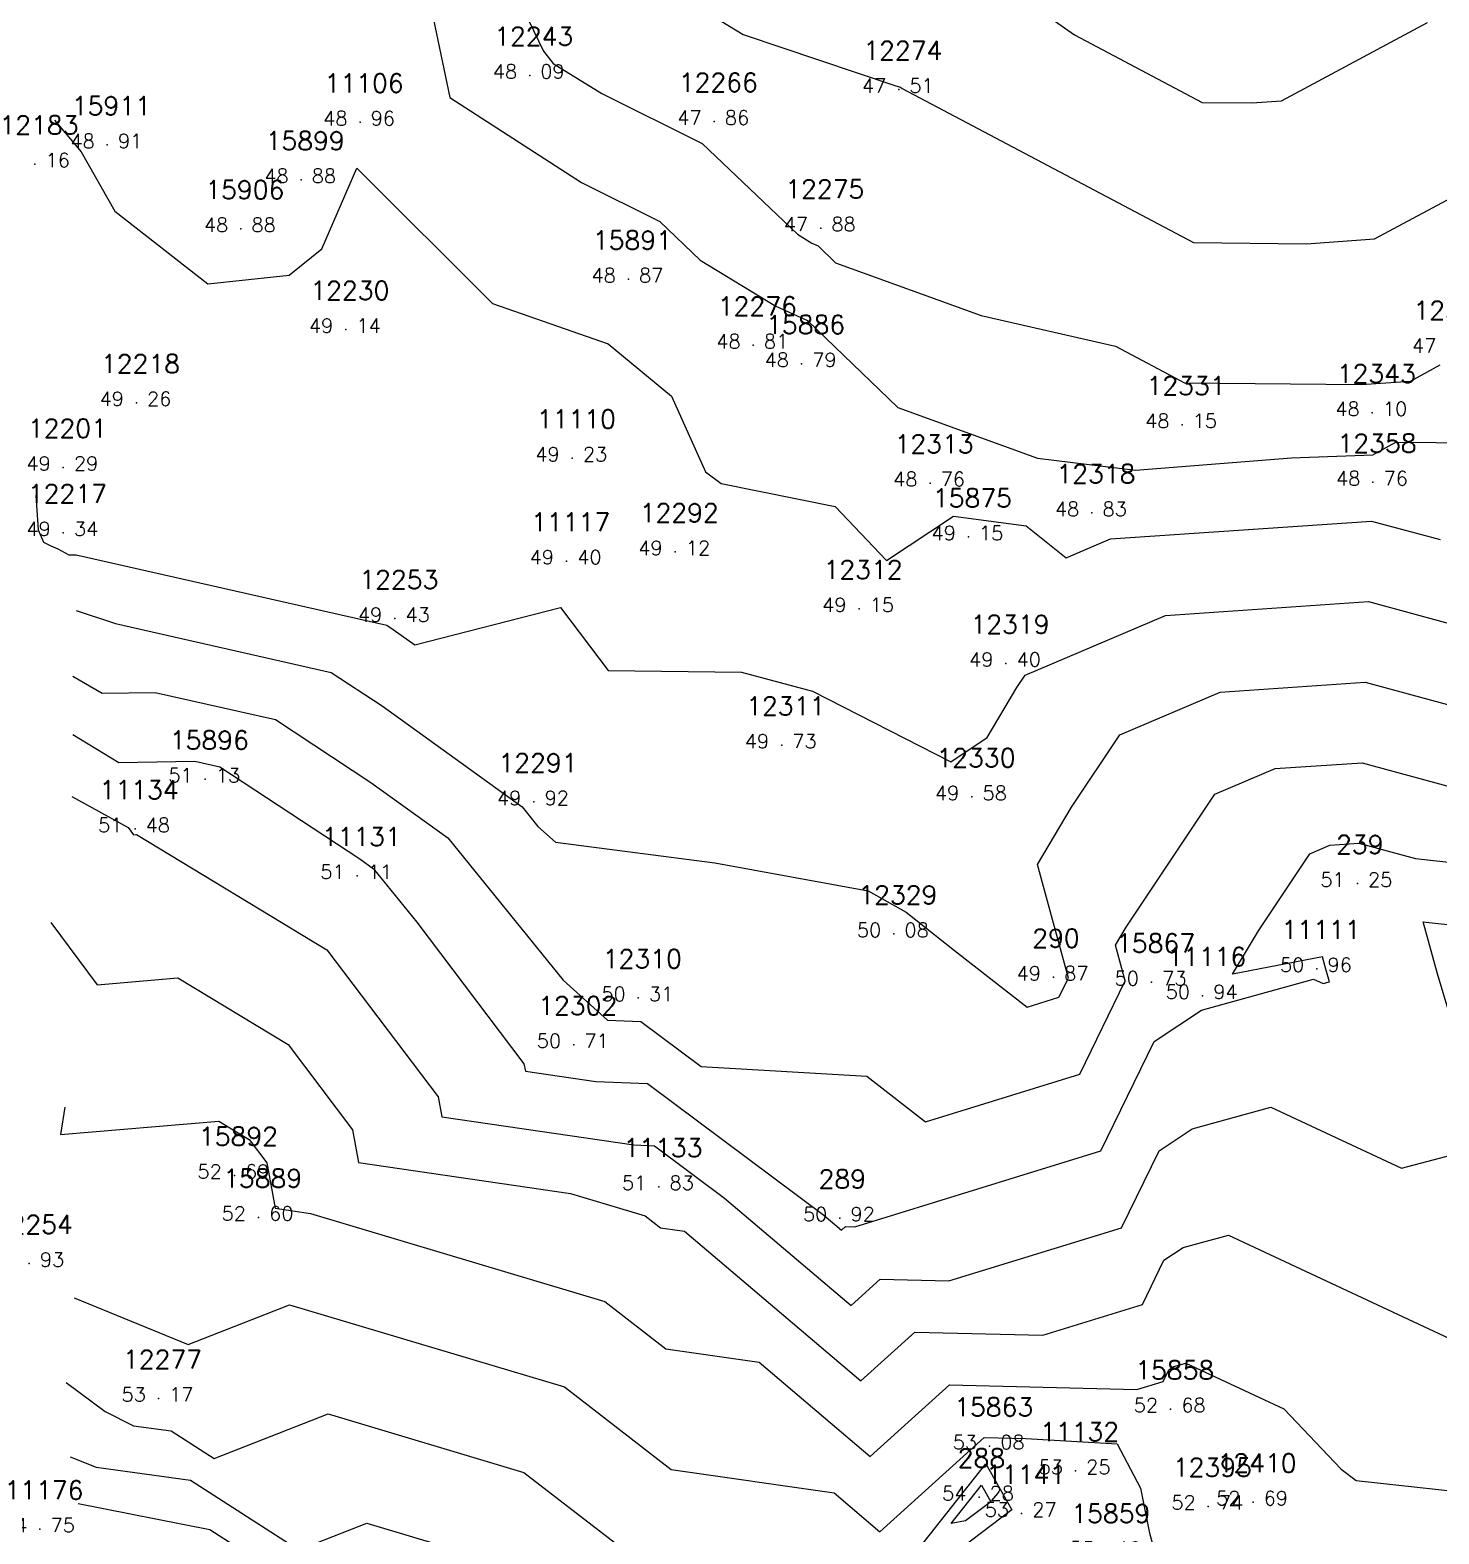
# Model space of a CAD drawing. Header units: millimetres. Extents: x 1412565 to 1412813, y 4931476 to 4931699.
# Drawn here: x 1412668.33 to 1412688.18, y 4931593.12 to 4931614.3 of the extents above; entities that cross this region are included whole.
import ezdxf
from ezdxf.enums import TextEntityAlignment as Align

# ---------------------------------------------------------------- set-up
doc = ezdxf.new("R2010")
doc.units = ezdxf.units.MM
for name, color, linetype in [('CIVIL', 50, 'Continuous'), ('CIVIL-DRAW', 80, 'Continuous'), ('CIVIL-NONAME', 130, 'Continuous'), ('CIVIL-TEXT', 240, 'Continuous'), ('CIVIL-Z', 50, 'Continuous'), ('Tcontours0', 7, 'Continuous'), ('Tcontours1', 7, 'Continuous'), ('Tcontours2', 7, 'Continuous')]:
    doc.layers.add(name, color=color, linetype=linetype)
doc.styles.add('CIVILCADMAIN', font='TXT.SHX')
doc.styles.get("Standard").update_dxf_attribs({"font": 'arial.ttf'})

# ---------------------------------------------------------------- blocks, each defined once
blk = doc.blocks.new('CIVIL-ZZ')
at = {"layer": 'CIVIL-DRAW'}
blk.add_point((0, 0), dxfattribs=at)
at = {"layer": 'CIVIL-NONAME'}
blk.add_attdef('NAME', text='', height=1.8, dxfattribs=at).set_placement((0, 2.1), align=Align.CENTER)
at = {"layer": 'CIVIL-TEXT', "flags": 8}
blk.add_attdef('TEXT', text='', height=2, dxfattribs=at).set_placement((0.2, -3.3), align=Align.CENTER)
at = {"layer": 'CIVIL-Z'}
blk.add_attdef('Z1', text='', height=1.6, dxfattribs=at).set_placement((-0.75, -0.225), align=Align.RIGHT)
blk.add_attdef('Z2', (0.75, -0.225), '', height=1.6, dxfattribs=at)

msp = doc.modelspace()

# ---------------------------------------------------------------- linework, layer by layer
at = {"layer": 'Tcontours0', "elevation": 50}
msp.add_lwpolyline([(1412668.98, 4931606.126), (1412669.537, 4931605.941), (1412672.575, 4931605.252), (1412673.29, 4931604.782), (1412675.263, 4931603.36), (1412675.487, 4931603.084), (1412675.732, 4931602.864), (1412677.98, 4931602.573), (1412680.139, 4931602.178), (1412680.676, 4931601.879), (1412681.357, 4931601.338), (1412682.377, 4931600.54), (1412682.826, 4931600.679), (1412682.959, 4931600.949), (1412682.524, 4931602.547), (1412683.005, 4931603.354), (1412683.685, 4931604.375), (1412685.098, 4931604.976), (1412687.14, 4931605.116), (1412691.122, 4931604.034)], dxfattribs=at)
at = {"layer": 'Tcontours1'}
for points, elevation in [([(1412674.367, 4931616.479), (1412675.564, 4931614.002), (1412675.701, 4931613.826), (1412676.387, 4931613.406), (1412677.802, 4931612.702), (1412679.142, 4931611.423), (1412679.347, 4931611.297), (1412679.434, 4931611.258), (1412679.68, 4931611.02), (1412681.732, 4931610.279), (1412683.625, 4931609.846), (1412684.597, 4931609.332), (1412687.086, 4931609.307), (1412687.78, 4931609.355), (1412688.196, 4931609.583)], 48), ([(1412681.852, 4931615.071), (1412683.046, 4931614.231), (1412684.844, 4931613.28), (1412685.542, 4931613.273), (1412685.962, 4931613.302), (1412688.016, 4931614.403)], 47), ([(1412668.678, 4931613.027), (1412669.053, 4931612.583), (1412669.525, 4931611.747), (1412670.836, 4931610.726), (1412671.983, 4931610.845), (1412672.441, 4931611.216), (1412672.936, 4931612.351), (1412674.844, 4931610.448), (1412676.475, 4931609.88), (1412677.366, 4931609.141), (1412677.846, 4931608.076), (1412678.067, 4931607.914), (1412679.672, 4931607.588), (1412680.395, 4931606.831), (1412681.342, 4931607.452), (1412682.366, 4931607.319), (1412682.929, 4931606.868), (1412683.553, 4931607.133), (1412687.229, 4931607.385), (1412688.195, 4931607.123)], 49), ([(1412668.933, 4931604.377), (1412669.583, 4931603.985), (1412670.655, 4931604.002), (1412671.004, 4931603.923), (1412672.975, 4931602.627), (1412673.17, 4931602.486), (1412673.779, 4931601.735), (1412675.29, 4931599.741), (1412675.309, 4931599.637), (1412676.301, 4931599.492), (1412677.032, 4931599.463), (1412679.516, 4931597.609), (1412679.762, 4931597.4), (1412679.818, 4931597.451), (1412679.952, 4931597.448), (1412683.414, 4931598.515), (1412684.167, 4931600.058), (1412684.834, 4931600.499), (1412686.412, 4931600.936), (1412686.548, 4931600.872), (1412686.639, 4931600.896), (1412686.586, 4931601.075), (1412686.539, 4931601.246), (1412685.272, 4931601.006), (1412685.636, 4931601.612), (1412686.361, 4931602.699), (1412686.644, 4931602.819), (1412687.052, 4931602.847), (1412687.848, 4931602.631), (1412690.275, 4931602.366)], 51), ([(1412668.625, 4931601.733), (1412669.276, 4931600.855), (1412670.412, 4931600.953), (1412671.966, 4931600.013), (1412672.876, 4931598.811), (1412672.96, 4931598.351), (1412675.945, 4931597.915), (1412676.997, 4931597.6), (1412677.215, 4931597.432), (1412677.549, 4931597.384), (1412680.033, 4931595.277), (1412680.795, 4931595.965), (1412682.6, 4931595.919), (1412684.001, 4931596.351), (1412684.306, 4931596.976), (1412684.576, 4931597.154), (1412685.214, 4931597.331), (1412688.758, 4931595.67)], 52), ([(1412668.955, 4931596.445), (1412670.561, 4931595.791), (1412671.986, 4931596.35), (1412675.859, 4931595.192), (1412677.364, 4931594.031), (1412679.661, 4931593.699), (1412680.305, 4931593.153), (1412681.772, 4931594.479), (1412682.36, 4931594.464), (1412683.648, 4931594.392), (1412683.977, 4931593.765), (1412684.104, 4931593.134), (1412684.45, 4931591.892)], 53), ([(1412668.896, 4931594.21), (1412669.263, 4931594.063), (1412670.592, 4931593.878), (1412672.117, 4931592.899), (1412673.074, 4931593.275), (1412674.722, 4931592.783)], 54), ([(1412681.309, 4931593.27), (1412681.735, 4931593.808), (1412681.866, 4931593.576), (1412681.511, 4931593.307), (1412681.309, 4931593.27)], 54)]:
    msp.add_lwpolyline(points, dxfattribs=dict(at, elevation=elevation))
at = {"layer": 'Tcontours2'}
for points, elevation in [([(1412673.912, 4931614.942), (1412674.244, 4931613.349), (1412676.101, 4931612.151), (1412677.203, 4931611.603), (1412677.773, 4931611.059), (1412678.837, 4931610.41), (1412679.286, 4931610.209), (1412680.555, 4931608.981), (1412682.523, 4931608.27), (1412683.906, 4931608.102), (1412686.103, 4931608.275), (1412687.246, 4931608.316), (1412687.573, 4931608.495), (1412689.842, 4931608.476)], 48.5), ([(1412677.538, 4931614.75), (1412678.377, 4931614.236), (1412680.516, 4931613.516), (1412680.595, 4931613.492), (1412680.619, 4931613.475), (1412684.72, 4931611.306), (1412686.314, 4931611.29), (1412687.272, 4931611.357), (1412688.362, 4931611.941), (1412689.455, 4931612.735), (1412689.806, 4931612.646), (1412692.164, 4931613.317), (1412693.046, 4931613.49), (1412694.395, 4931613.057), (1412696.667, 4931612.295), (1412701.204, 4931611.366), (1412701.489, 4931611.324), (1412703.438, 4931612.33), (1412703.593, 4931612.508), (1412703.911, 4931612.178), (1412704.094, 4931612.073), (1412705.305, 4931610.928), (1412707.196, 4931611.938), (1412706.959, 4931612.841)], 47.5), ([(1412668.414, 4931607.746), (1412668.445, 4931607.26), (1412668.52, 4931607.087), (1412668.626, 4931607.037), (1412668.723, 4931606.992), (1412668.876, 4931606.908), (1412668.979, 4931606.91), (1412673.36, 4931605.917), (1412673.448, 4931605.859), (1412673.75, 4931605.641), (1412675.802, 4931606.168), (1412676.475, 4931605.278), (1412678.354, 4931605.256), (1412679.352, 4931604.991), (1412681.304, 4931603.993), (1412681.813, 4931604.336), (1412682.234, 4931605.042), (1412682.348, 4931605.212), (1412684.325, 4931606.055), (1412687.185, 4931606.251), (1412690.163, 4931605.441)], 49.5), ([(1412668.933, 4931605.199), (1412669.347, 4931604.96), (1412670.096, 4931604.971), (1412671.789, 4931604.588), (1412673.132, 4931603.704), (1412674.216, 4931602.923), (1412675.841, 4931600.919), (1412676.468, 4931600.357), (1412676.936, 4931600.338), (1412677.785, 4931599.704), (1412680.12, 4931599.57), (1412680.944, 4931598.926), (1412683.12, 4931599.597), (1412683.761, 4931600.909), (1412683.624, 4931601.412), (1412683.775, 4931601.666), (1412685.023, 4931603.537), (1412685.871, 4931603.898), (1412687.096, 4931603.982), (1412689.485, 4931603.332)], 50.5), ([(1412668.919, 4931603.507), (1412669.712, 4931603.07), (1412669.789, 4931602.966), (1412669.833, 4931602.969), (1412672.513, 4931601.348), (1412674.083, 4931599.276), (1412674.134, 4931598.994), (1412676.836, 4931598.599), (1412677.127, 4931598.588), (1412678.115, 4931597.85), (1412679.898, 4931596.338), (1412680.307, 4931596.708), (1412681.276, 4931596.684), (1412683.707, 4931597.433), (1412684.237, 4931598.517), (1412684.705, 4931598.827), (1412685.813, 4931599.133), (1412687.653, 4931598.271), (1412688.881, 4931598.596), (1412688.158, 4931601.008), (1412687.956, 4931601.739), (1412689.702, 4931601.549)], 51.5), ([(1412668.822, 4931599.13), (1412668.762, 4931598.745), (1412670.99, 4931598.936), (1412671.418, 4931598.677), (1412671.669, 4931598.347), (1412671.785, 4931597.709), (1412672.282, 4931597.636), (1412676.428, 4931596.396), (1412677.29, 4931595.731), (1412678.605, 4931595.542), (1412680.169, 4931594.215), (1412681.283, 4931595.222), (1412683.923, 4931595.155), (1412684.294, 4931595.269), (1412684.375, 4931595.435), (1412684.447, 4931595.482), (1412684.616, 4931595.529), (1412685.993, 4931594.883), (1412686.802, 4931594.034), (1412687.015, 4931593.874), (1412688.989, 4931593.659)], 52.5), ([(1412668.841, 4931595.256), (1412669.389, 4931594.847), (1412669.791, 4931594.646), (1412670.32, 4931594.572), (1412670.926, 4931594.183), (1412672.53, 4931594.813), (1412675.29, 4931593.987), (1412677.438, 4931592.33)], 53.5), ([(1412680.61, 4931592.608), (1412681.798, 4931594.108), (1412682.163, 4931593.462), (1412681.173, 4931592.711), (1412680.61, 4931592.608)], 53.5), ([(1412669.007, 4931593.551), (1412670.864, 4931593.184), (1412673.308, 4931591.616)], 54.5)]:
    msp.add_lwpolyline(points, dxfattribs=dict(at, elevation=elevation))

# ---------------------------------------------------------------- block references
at = {"layer": 'CIVIL'}
ref = msp.add_blockref('CIVIL-ZZ', (1412675.37, 4931613.66, 48.09), dxfattribs=dict(at, xscale=0.2, yscale=0.2))
ref.add_attrib('Z2', '09', (1412675.52, 4931613.615), dxfattribs={"layer": 'CIVIL-Z', "height": 0.2, "style": 'CIVILCADMAIN'})
ref.add_attrib('Z1', '48', (1412674.85, 4931613.615), dxfattribs={"layer": 'CIVIL-Z', "height": 0.2, "style": 'CIVILCADMAIN'})
ref.add_attrib('NAME', '12243', (1412674.87, 4931614.08), dxfattribs={"layer": 'CIVIL-NONAME', "height": 0.26, "style": 'CIVILCADMAIN'})
ref = msp.add_blockref('CIVIL-ZZ', (1412680.57, 4931613.46, 47.51), dxfattribs=dict(at, xscale=0.2, yscale=0.2))
ref.add_attrib('Z2', '51', (1412680.72, 4931613.415), dxfattribs={"layer": 'CIVIL-Z', "height": 0.2, "style": 'CIVILCADMAIN'})
ref.add_attrib('Z1', '47', (1412680.05, 4931613.415), dxfattribs={"layer": 'CIVIL-Z', "height": 0.2, "style": 'CIVILCADMAIN'})
ref.add_attrib('NAME', '12274', (1412680.07, 4931613.88), dxfattribs={"layer": 'CIVIL-NONAME', "height": 0.26, "style": 'CIVILCADMAIN'})
ref = msp.add_blockref('CIVIL-ZZ', (1412672.98, 4931613, 48.96), dxfattribs=dict(at, xscale=0.2, yscale=0.2))
ref.add_attrib('Z2', '96', (1412673.13, 4931612.955), dxfattribs={"layer": 'CIVIL-Z', "height": 0.2, "style": 'CIVILCADMAIN'})
ref.add_attrib('Z1', '48', (1412672.46, 4931612.955), dxfattribs={"layer": 'CIVIL-Z', "height": 0.2, "style": 'CIVILCADMAIN'})
ref.add_attrib('NAME', '11106', (1412672.48, 4931613.42), dxfattribs={"layer": 'CIVIL-NONAME', "height": 0.26, "style": 'CIVILCADMAIN'})
ref = msp.add_blockref('CIVIL-ZZ', (1412677.97, 4931613.01, 47.86), dxfattribs=dict(at, xscale=0.2, yscale=0.2))
ref.add_attrib('Z2', '86', (1412678.12, 4931612.965), dxfattribs={"layer": 'CIVIL-Z', "height": 0.2, "style": 'CIVILCADMAIN'})
ref.add_attrib('Z1', '47', (1412677.45, 4931612.965), dxfattribs={"layer": 'CIVIL-Z', "height": 0.2, "style": 'CIVILCADMAIN'})
ref.add_attrib('NAME', '12266', (1412677.47, 4931613.43), dxfattribs={"layer": 'CIVIL-NONAME', "height": 0.26, "style": 'CIVILCADMAIN'})
ref = msp.add_blockref('CIVIL-ZZ', (1412669.42, 4931612.68, 48.91), dxfattribs=dict(at, xscale=0.2, yscale=0.2))
ref.add_attrib('Z2', '91', (1412669.57, 4931612.635), dxfattribs={"layer": 'CIVIL-Z', "height": 0.2, "style": 'CIVILCADMAIN'})
ref.add_attrib('Z1', '48', (1412668.9, 4931612.635), dxfattribs={"layer": 'CIVIL-Z', "height": 0.2, "style": 'CIVILCADMAIN'})
ref.add_attrib('NAME', '15911', (1412668.92, 4931613.1), dxfattribs={"layer": 'CIVIL-NONAME', "height": 0.26, "style": 'CIVILCADMAIN'})
ref = msp.add_blockref('CIVIL-ZZ', (1412668.4, 4931612.41, 49.16), dxfattribs=dict(at, xscale=0.2, yscale=0.2))
ref.add_attrib('Z2', '16', (1412668.55, 4931612.365), dxfattribs={"layer": 'CIVIL-Z', "height": 0.2, "style": 'CIVILCADMAIN'})
ref.add_attrib('Z1', '49', (1412667.88, 4931612.365), dxfattribs={"layer": 'CIVIL-Z', "height": 0.2, "style": 'CIVILCADMAIN'})
ref.add_attrib('NAME', '12183', (1412667.9, 4931612.83), dxfattribs={"layer": 'CIVIL-NONAME', "height": 0.26, "style": 'CIVILCADMAIN'})
ref = msp.add_blockref('CIVIL-ZZ', (1412672.15, 4931612.19, 48.88), dxfattribs=dict(at, xscale=0.2, yscale=0.2))
ref.add_attrib('Z2', '88', (1412672.3, 4931612.145), dxfattribs={"layer": 'CIVIL-Z', "height": 0.2, "style": 'CIVILCADMAIN'})
ref.add_attrib('Z1', '48', (1412671.63, 4931612.145), dxfattribs={"layer": 'CIVIL-Z', "height": 0.2, "style": 'CIVILCADMAIN'})
ref.add_attrib('NAME', '15899', (1412671.65, 4931612.61), dxfattribs={"layer": 'CIVIL-NONAME', "height": 0.26, "style": 'CIVILCADMAIN'})
ref = msp.add_blockref('CIVIL-ZZ', (1412679.47, 4931611.51, 47.88), dxfattribs=dict(at, xscale=0.2, yscale=0.2))
ref.add_attrib('Z2', '88', (1412679.62, 4931611.465), dxfattribs={"layer": 'CIVIL-Z', "height": 0.2, "style": 'CIVILCADMAIN'})
ref.add_attrib('Z1', '47', (1412678.95, 4931611.465), dxfattribs={"layer": 'CIVIL-Z', "height": 0.2, "style": 'CIVILCADMAIN'})
ref.add_attrib('NAME', '12275', (1412678.97, 4931611.93), dxfattribs={"layer": 'CIVIL-NONAME', "height": 0.26, "style": 'CIVILCADMAIN'})
ref = msp.add_blockref('CIVIL-ZZ', (1412671.3, 4931611.5, 48.88), dxfattribs=dict(at, xscale=0.2, yscale=0.2))
ref.add_attrib('Z2', '88', (1412671.45, 4931611.455), dxfattribs={"layer": 'CIVIL-Z', "height": 0.2, "style": 'CIVILCADMAIN'})
ref.add_attrib('Z1', '48', (1412670.78, 4931611.455), dxfattribs={"layer": 'CIVIL-Z', "height": 0.2, "style": 'CIVILCADMAIN'})
ref.add_attrib('NAME', '15906', (1412670.8, 4931611.92), dxfattribs={"layer": 'CIVIL-NONAME', "height": 0.26, "style": 'CIVILCADMAIN'})
ref = msp.add_blockref('CIVIL-ZZ', (1412676.76, 4931610.79, 48.87), dxfattribs=dict(at, xscale=0.2, yscale=0.2))
ref.add_attrib('Z2', '87', (1412676.91, 4931610.745), dxfattribs={"layer": 'CIVIL-Z', "height": 0.2, "style": 'CIVILCADMAIN'})
ref.add_attrib('Z1', '48', (1412676.24, 4931610.745), dxfattribs={"layer": 'CIVIL-Z', "height": 0.2, "style": 'CIVILCADMAIN'})
ref.add_attrib('NAME', '15891', (1412676.26, 4931611.21), dxfattribs={"layer": 'CIVIL-NONAME', "height": 0.26, "style": 'CIVILCADMAIN'})
ref = msp.add_blockref('CIVIL-ZZ', (1412672.78, 4931610.08, 49.14), dxfattribs=dict(at, xscale=0.2, yscale=0.2))
ref.add_attrib('Z2', '14', (1412672.93, 4931610.035), dxfattribs={"layer": 'CIVIL-Z', "height": 0.2, "style": 'CIVILCADMAIN'})
ref.add_attrib('Z1', '49', (1412672.26, 4931610.035), dxfattribs={"layer": 'CIVIL-Z', "height": 0.2, "style": 'CIVILCADMAIN'})
ref.add_attrib('NAME', '12230', (1412672.28, 4931610.5), dxfattribs={"layer": 'CIVIL-NONAME', "height": 0.26, "style": 'CIVILCADMAIN'})
ref = msp.add_blockref('CIVIL-ZZ', (1412678.52, 4931609.86, 48.81), dxfattribs=dict(at, xscale=0.2, yscale=0.2))
ref.add_attrib('Z2', '81', (1412678.67, 4931609.815), dxfattribs={"layer": 'CIVIL-Z', "height": 0.2, "style": 'CIVILCADMAIN'})
ref.add_attrib('Z1', '48', (1412678, 4931609.815), dxfattribs={"layer": 'CIVIL-Z', "height": 0.2, "style": 'CIVILCADMAIN'})
ref.add_attrib('NAME', '12276', (1412678.02, 4931610.28), dxfattribs={"layer": 'CIVIL-NONAME', "height": 0.26, "style": 'CIVILCADMAIN'})
ref = msp.add_blockref('CIVIL-ZZ', (1412679.2, 4931609.6, 48.79), dxfattribs=dict(at, xscale=0.2, yscale=0.2))
ref.add_attrib('Z2', '79', (1412679.35, 4931609.555), dxfattribs={"layer": 'CIVIL-Z', "height": 0.2, "style": 'CIVILCADMAIN'})
ref.add_attrib('Z1', '48', (1412678.68, 4931609.555), dxfattribs={"layer": 'CIVIL-Z', "height": 0.2, "style": 'CIVILCADMAIN'})
ref.add_attrib('NAME', '15886', (1412678.7, 4931610.02), dxfattribs={"layer": 'CIVIL-NONAME', "height": 0.26, "style": 'CIVILCADMAIN'})
ref = msp.add_blockref('CIVIL-ZZ', (1412688.32, 4931609.8, 47.9), dxfattribs=dict(at, xscale=0.2, yscale=0.2))
ref.add_attrib('Z2', '90', (1412688.47, 4931609.755), dxfattribs={"layer": 'CIVIL-Z', "height": 0.2, "style": 'CIVILCADMAIN'})
ref.add_attrib('Z1', '47', (1412687.8, 4931609.755), dxfattribs={"layer": 'CIVIL-Z', "height": 0.2, "style": 'CIVILCADMAIN'})
ref.add_attrib('NAME', '12359', (1412687.82, 4931610.22), dxfattribs={"layer": 'CIVIL-NONAME', "height": 0.26, "style": 'CIVILCADMAIN'})
ref = msp.add_blockref('CIVIL-ZZ', (1412669.83, 4931609.05, 49.26), dxfattribs=dict(at, xscale=0.2, yscale=0.2))
ref.add_attrib('Z2', '26', (1412669.98, 4931609.005), dxfattribs={"layer": 'CIVIL-Z', "height": 0.2, "style": 'CIVILCADMAIN'})
ref.add_attrib('Z1', '49', (1412669.31, 4931609.005), dxfattribs={"layer": 'CIVIL-Z', "height": 0.2, "style": 'CIVILCADMAIN'})
ref.add_attrib('NAME', '12218', (1412669.33, 4931609.47), dxfattribs={"layer": 'CIVIL-NONAME', "height": 0.26, "style": 'CIVILCADMAIN'})
ref = msp.add_blockref('CIVIL-ZZ', (1412687.24, 4931608.91, 48.1), dxfattribs=dict(at, xscale=0.2, yscale=0.2))
ref.add_attrib('Z2', '10', (1412687.39, 4931608.865), dxfattribs={"layer": 'CIVIL-Z', "height": 0.2, "style": 'CIVILCADMAIN'})
ref.add_attrib('Z1', '48', (1412686.72, 4931608.865), dxfattribs={"layer": 'CIVIL-Z', "height": 0.2, "style": 'CIVILCADMAIN'})
ref.add_attrib('NAME', '12343', (1412686.74, 4931609.33), dxfattribs={"layer": 'CIVIL-NONAME', "height": 0.26, "style": 'CIVILCADMAIN'})
ref = msp.add_blockref('CIVIL-ZZ', (1412684.56, 4931608.74, 48.15), dxfattribs=dict(at, xscale=0.2, yscale=0.2))
ref.add_attrib('Z2', '15', (1412684.71, 4931608.695), dxfattribs={"layer": 'CIVIL-Z', "height": 0.2, "style": 'CIVILCADMAIN'})
ref.add_attrib('Z1', '48', (1412684.04, 4931608.695), dxfattribs={"layer": 'CIVIL-Z', "height": 0.2, "style": 'CIVILCADMAIN'})
ref.add_attrib('NAME', '12331', (1412684.06, 4931609.16), dxfattribs={"layer": 'CIVIL-NONAME', "height": 0.26, "style": 'CIVILCADMAIN'})
ref = msp.add_blockref('CIVIL-ZZ', (1412668.8, 4931608.14, 49.29), dxfattribs=dict(at, xscale=0.2, yscale=0.2))
ref.add_attrib('Z2', '29', (1412668.95, 4931608.095), dxfattribs={"layer": 'CIVIL-Z', "height": 0.2, "style": 'CIVILCADMAIN'})
ref.add_attrib('Z1', '49', (1412668.28, 4931608.095), dxfattribs={"layer": 'CIVIL-Z', "height": 0.2, "style": 'CIVILCADMAIN'})
ref.add_attrib('NAME', '12201', (1412668.3, 4931608.56), dxfattribs={"layer": 'CIVIL-NONAME', "height": 0.26, "style": 'CIVILCADMAIN'})
ref = msp.add_blockref('CIVIL-ZZ', (1412675.97, 4931608.27, 49.23), dxfattribs=dict(at, xscale=0.2, yscale=0.2))
ref.add_attrib('Z2', '23', (1412676.12, 4931608.225), dxfattribs={"layer": 'CIVIL-Z', "height": 0.2, "style": 'CIVILCADMAIN'})
ref.add_attrib('Z1', '49', (1412675.45, 4931608.225), dxfattribs={"layer": 'CIVIL-Z', "height": 0.2, "style": 'CIVILCADMAIN'})
ref.add_attrib('NAME', '11110', (1412675.47, 4931608.69), dxfattribs={"layer": 'CIVIL-NONAME', "height": 0.26, "style": 'CIVILCADMAIN'})
ref = msp.add_blockref('CIVIL-ZZ', (1412681.01, 4931607.92, 48.76), dxfattribs=dict(at, xscale=0.2, yscale=0.2))
ref.add_attrib('Z2', '76', (1412681.16, 4931607.875), dxfattribs={"layer": 'CIVIL-Z', "height": 0.2, "style": 'CIVILCADMAIN'})
ref.add_attrib('Z1', '48', (1412680.49, 4931607.875), dxfattribs={"layer": 'CIVIL-Z', "height": 0.2, "style": 'CIVILCADMAIN'})
ref.add_attrib('NAME', '12313', (1412680.51, 4931608.34), dxfattribs={"layer": 'CIVIL-NONAME', "height": 0.26, "style": 'CIVILCADMAIN'})
ref = msp.add_blockref('CIVIL-ZZ', (1412687.25, 4931607.93, 48.76), dxfattribs=dict(at, xscale=0.2, yscale=0.2))
ref.add_attrib('Z2', '76', (1412687.4, 4931607.885), dxfattribs={"layer": 'CIVIL-Z', "height": 0.2, "style": 'CIVILCADMAIN'})
ref.add_attrib('Z1', '48', (1412686.73, 4931607.885), dxfattribs={"layer": 'CIVIL-Z', "height": 0.2, "style": 'CIVILCADMAIN'})
ref.add_attrib('NAME', '12358', (1412686.75, 4931608.35), dxfattribs={"layer": 'CIVIL-NONAME', "height": 0.26, "style": 'CIVILCADMAIN'})
ref = msp.add_blockref('CIVIL-ZZ', (1412683.29, 4931607.5, 48.83), dxfattribs=dict(at, xscale=0.2, yscale=0.2))
ref.add_attrib('Z2', '83', (1412683.44, 4931607.455), dxfattribs={"layer": 'CIVIL-Z', "height": 0.2, "style": 'CIVILCADMAIN'})
ref.add_attrib('Z1', '48', (1412682.77, 4931607.455), dxfattribs={"layer": 'CIVIL-Z', "height": 0.2, "style": 'CIVILCADMAIN'})
ref.add_attrib('NAME', '12318', (1412682.79, 4931607.92), dxfattribs={"layer": 'CIVIL-NONAME', "height": 0.26, "style": 'CIVILCADMAIN'})
ref = msp.add_blockref('CIVIL-ZZ', (1412668.8, 4931607.22, 49.34), dxfattribs=dict(at, xscale=0.2, yscale=0.2))
ref.add_attrib('Z2', '34', (1412668.95, 4931607.175), dxfattribs={"layer": 'CIVIL-Z', "height": 0.2, "style": 'CIVILCADMAIN'})
ref.add_attrib('Z1', '49', (1412668.28, 4931607.175), dxfattribs={"layer": 'CIVIL-Z', "height": 0.2, "style": 'CIVILCADMAIN'})
ref.add_attrib('NAME', '12217', (1412668.3, 4931607.64), dxfattribs={"layer": 'CIVIL-NONAME', "height": 0.26, "style": 'CIVILCADMAIN'})
ref = msp.add_blockref('CIVIL-ZZ', (1412681.55, 4931607.16, 49.15), dxfattribs=dict(at, xscale=0.2, yscale=0.2))
ref.add_attrib('Z2', '15', (1412681.7, 4931607.115), dxfattribs={"layer": 'CIVIL-Z', "height": 0.2, "style": 'CIVILCADMAIN'})
ref.add_attrib('Z1', '49', (1412681.03, 4931607.115), dxfattribs={"layer": 'CIVIL-Z', "height": 0.2, "style": 'CIVILCADMAIN'})
ref.add_attrib('NAME', '15875', (1412681.05, 4931607.58), dxfattribs={"layer": 'CIVIL-NONAME', "height": 0.26, "style": 'CIVILCADMAIN'})
ref = msp.add_blockref('CIVIL-ZZ', (1412677.42, 4931606.95, 49.12), dxfattribs=dict(at, xscale=0.2, yscale=0.2))
ref.add_attrib('Z2', '12', (1412677.57, 4931606.905), dxfattribs={"layer": 'CIVIL-Z', "height": 0.2, "style": 'CIVILCADMAIN'})
ref.add_attrib('Z1', '49', (1412676.9, 4931606.905), dxfattribs={"layer": 'CIVIL-Z', "height": 0.2, "style": 'CIVILCADMAIN'})
ref.add_attrib('NAME', '12292', (1412676.92, 4931607.37), dxfattribs={"layer": 'CIVIL-NONAME', "height": 0.26, "style": 'CIVILCADMAIN'})
ref = msp.add_blockref('CIVIL-ZZ', (1412675.89, 4931606.82, 49.4), dxfattribs=dict(at, xscale=0.2, yscale=0.2))
ref.add_attrib('Z2', '40', (1412676.04, 4931606.775), dxfattribs={"layer": 'CIVIL-Z', "height": 0.2, "style": 'CIVILCADMAIN'})
ref.add_attrib('Z1', '49', (1412675.37, 4931606.775), dxfattribs={"layer": 'CIVIL-Z', "height": 0.2, "style": 'CIVILCADMAIN'})
ref.add_attrib('NAME', '11117', (1412675.39, 4931607.24), dxfattribs={"layer": 'CIVIL-NONAME', "height": 0.26, "style": 'CIVILCADMAIN'})
ref = msp.add_blockref('CIVIL-ZZ', (1412673.47, 4931606.01, 49.43), dxfattribs=dict(at, xscale=0.2, yscale=0.2))
ref.add_attrib('Z2', '43', (1412673.62, 4931605.965), dxfattribs={"layer": 'CIVIL-Z', "height": 0.2, "style": 'CIVILCADMAIN'})
ref.add_attrib('Z1', '49', (1412672.95, 4931605.965), dxfattribs={"layer": 'CIVIL-Z', "height": 0.2, "style": 'CIVILCADMAIN'})
ref.add_attrib('NAME', '12253', (1412672.97, 4931606.43), dxfattribs={"layer": 'CIVIL-NONAME', "height": 0.26, "style": 'CIVILCADMAIN'})
ref = msp.add_blockref('CIVIL-ZZ', (1412680.01, 4931606.15, 49.15), dxfattribs=dict(at, xscale=0.2, yscale=0.2))
ref.add_attrib('Z2', '15', (1412680.16, 4931606.105), dxfattribs={"layer": 'CIVIL-Z', "height": 0.2, "style": 'CIVILCADMAIN'})
ref.add_attrib('Z1', '49', (1412679.49, 4931606.105), dxfattribs={"layer": 'CIVIL-Z', "height": 0.2, "style": 'CIVILCADMAIN'})
ref.add_attrib('NAME', '12312', (1412679.51, 4931606.57), dxfattribs={"layer": 'CIVIL-NONAME', "height": 0.26, "style": 'CIVILCADMAIN'})
ref = msp.add_blockref('CIVIL-ZZ', (1412682.08, 4931605.38, 49.4), dxfattribs=dict(at, xscale=0.2, yscale=0.2))
ref.add_attrib('Z2', '40', (1412682.23, 4931605.335), dxfattribs={"layer": 'CIVIL-Z', "height": 0.2, "style": 'CIVILCADMAIN'})
ref.add_attrib('Z1', '49', (1412681.56, 4931605.335), dxfattribs={"layer": 'CIVIL-Z', "height": 0.2, "style": 'CIVILCADMAIN'})
ref.add_attrib('NAME', '12319', (1412681.58, 4931605.8), dxfattribs={"layer": 'CIVIL-NONAME', "height": 0.26, "style": 'CIVILCADMAIN'})
ref = msp.add_blockref('CIVIL-ZZ', (1412678.92, 4931604.23, 49.73), dxfattribs=dict(at, xscale=0.2, yscale=0.2))
ref.add_attrib('Z2', '73', (1412679.07, 4931604.185), dxfattribs={"layer": 'CIVIL-Z', "height": 0.2, "style": 'CIVILCADMAIN'})
ref.add_attrib('Z1', '49', (1412678.4, 4931604.185), dxfattribs={"layer": 'CIVIL-Z', "height": 0.2, "style": 'CIVILCADMAIN'})
ref.add_attrib('NAME', '12311', (1412678.42, 4931604.65), dxfattribs={"layer": 'CIVIL-NONAME', "height": 0.26, "style": 'CIVILCADMAIN'})
ref = msp.add_blockref('CIVIL-ZZ', (1412670.8, 4931603.75, 51.13), dxfattribs=dict(at, xscale=0.2, yscale=0.2))
ref.add_attrib('Z2', '13', (1412670.95, 4931603.705), dxfattribs={"layer": 'CIVIL-Z', "height": 0.2, "style": 'CIVILCADMAIN'})
ref.add_attrib('Z1', '51', (1412670.28, 4931603.705), dxfattribs={"layer": 'CIVIL-Z', "height": 0.2, "style": 'CIVILCADMAIN'})
ref.add_attrib('NAME', '15896', (1412670.3, 4931604.17), dxfattribs={"layer": 'CIVIL-NONAME', "height": 0.26, "style": 'CIVILCADMAIN'})
ref = msp.add_blockref('CIVIL-ZZ', (1412681.6, 4931603.5, 49.58), dxfattribs=dict(at, xscale=0.2, yscale=0.2))
ref.add_attrib('Z2', '58', (1412681.75, 4931603.455), dxfattribs={"layer": 'CIVIL-Z', "height": 0.2, "style": 'CIVILCADMAIN'})
ref.add_attrib('Z1', '49', (1412681.08, 4931603.455), dxfattribs={"layer": 'CIVIL-Z', "height": 0.2, "style": 'CIVILCADMAIN'})
ref.add_attrib('NAME', '12330', (1412681.1, 4931603.92), dxfattribs={"layer": 'CIVIL-NONAME', "height": 0.26, "style": 'CIVILCADMAIN'})
ref = msp.add_blockref('CIVIL-ZZ', (1412675.43, 4931603.43, 49.92), dxfattribs=dict(at, xscale=0.2, yscale=0.2))
ref.add_attrib('Z2', '92', (1412675.58, 4931603.385), dxfattribs={"layer": 'CIVIL-Z', "height": 0.2, "style": 'CIVILCADMAIN'})
ref.add_attrib('Z1', '49', (1412674.91, 4931603.385), dxfattribs={"layer": 'CIVIL-Z', "height": 0.2, "style": 'CIVILCADMAIN'})
ref.add_attrib('NAME', '12291', (1412674.93, 4931603.85), dxfattribs={"layer": 'CIVIL-NONAME', "height": 0.26, "style": 'CIVILCADMAIN'})
ref = msp.add_blockref('CIVIL-ZZ', (1412669.81, 4931603.05, 51.48), dxfattribs=dict(at, xscale=0.2, yscale=0.2))
ref.add_attrib('Z2', '48', (1412669.96, 4931603.005), dxfattribs={"layer": 'CIVIL-Z', "height": 0.2, "style": 'CIVILCADMAIN'})
ref.add_attrib('Z1', '51', (1412669.29, 4931603.005), dxfattribs={"layer": 'CIVIL-Z', "height": 0.2, "style": 'CIVILCADMAIN'})
ref.add_attrib('NAME', '11134', (1412669.31, 4931603.47), dxfattribs={"layer": 'CIVIL-NONAME', "height": 0.26, "style": 'CIVILCADMAIN'})
ref = msp.add_blockref('CIVIL-ZZ', (1412672.94, 4931602.39, 51.11), dxfattribs=dict(at, xscale=0.2, yscale=0.2))
ref.add_attrib('Z2', '11', (1412673.09, 4931602.345), dxfattribs={"layer": 'CIVIL-Z', "height": 0.2, "style": 'CIVILCADMAIN'})
ref.add_attrib('Z1', '51', (1412672.42, 4931602.345), dxfattribs={"layer": 'CIVIL-Z', "height": 0.2, "style": 'CIVILCADMAIN'})
ref.add_attrib('NAME', '11131', (1412672.44, 4931602.81), dxfattribs={"layer": 'CIVIL-NONAME', "height": 0.26, "style": 'CIVILCADMAIN'})
ref = msp.add_blockref('CIVIL-ZZ', (1412687.03, 4931602.28, 51.25), dxfattribs=dict(at, xscale=0.2, yscale=0.2))
ref.add_attrib('Z2', '25', (1412687.18, 4931602.235), dxfattribs={"layer": 'CIVIL-Z', "height": 0.2, "style": 'CIVILCADMAIN'})
ref.add_attrib('Z1', '51', (1412686.51, 4931602.235), dxfattribs={"layer": 'CIVIL-Z', "height": 0.2, "style": 'CIVILCADMAIN'})
ref.add_attrib('NAME', '239', (1412686.73, 4931602.7), dxfattribs={"layer": 'CIVIL-NONAME', "height": 0.26, "style": 'CIVILCADMAIN'})
ref = msp.add_blockref('CIVIL-ZZ', (1412680.5, 4931601.57, 50.08), dxfattribs=dict(at, xscale=0.2, yscale=0.2))
ref.add_attrib('Z2', '08', (1412680.65, 4931601.525), dxfattribs={"layer": 'CIVIL-Z', "height": 0.2, "style": 'CIVILCADMAIN'})
ref.add_attrib('Z1', '50', (1412679.98, 4931601.525), dxfattribs={"layer": 'CIVIL-Z', "height": 0.2, "style": 'CIVILCADMAIN'})
ref.add_attrib('NAME', '12329', (1412680, 4931601.99), dxfattribs={"layer": 'CIVIL-NONAME', "height": 0.26, "style": 'CIVILCADMAIN'})
ref = msp.add_blockref('CIVIL-ZZ', (1412682.75, 4931600.96, 49.87), dxfattribs=dict(at, xscale=0.2, yscale=0.2))
ref.add_attrib('Z2', '87', (1412682.9, 4931600.915), dxfattribs={"layer": 'CIVIL-Z', "height": 0.2, "style": 'CIVILCADMAIN'})
ref.add_attrib('Z1', '49', (1412682.23, 4931600.915), dxfattribs={"layer": 'CIVIL-Z', "height": 0.2, "style": 'CIVILCADMAIN'})
ref.add_attrib('NAME', '290', (1412682.45, 4931601.38), dxfattribs={"layer": 'CIVIL-NONAME', "height": 0.26, "style": 'CIVILCADMAIN'})
ref = msp.add_blockref('CIVIL-ZZ', (1412686.46, 4931601.08, 50.96), dxfattribs=dict(at, xscale=0.2, yscale=0.2))
ref.add_attrib('Z2', '96', (1412686.61, 4931601.035), dxfattribs={"layer": 'CIVIL-Z', "height": 0.2, "style": 'CIVILCADMAIN'})
ref.add_attrib('Z1', '50', (1412685.94, 4931601.035), dxfattribs={"layer": 'CIVIL-Z', "height": 0.2, "style": 'CIVILCADMAIN'})
ref.add_attrib('NAME', '11111', (1412685.96, 4931601.5), dxfattribs={"layer": 'CIVIL-NONAME', "height": 0.26, "style": 'CIVILCADMAIN'})
ref = msp.add_blockref('CIVIL-ZZ', (1412684.13, 4931600.89, 50.73), dxfattribs=dict(at, xscale=0.2, yscale=0.2))
ref.add_attrib('Z2', '73', (1412684.28, 4931600.845), dxfattribs={"layer": 'CIVIL-Z', "height": 0.2, "style": 'CIVILCADMAIN'})
ref.add_attrib('Z1', '50', (1412683.61, 4931600.845), dxfattribs={"layer": 'CIVIL-Z', "height": 0.2, "style": 'CIVILCADMAIN'})
ref.add_attrib('NAME', '15867', (1412683.63, 4931601.31), dxfattribs={"layer": 'CIVIL-NONAME', "height": 0.26, "style": 'CIVILCADMAIN'})
ref = msp.add_blockref('CIVIL-ZZ', (1412676.9, 4931600.67, 50.31), dxfattribs=dict(at, xscale=0.2, yscale=0.2))
ref.add_attrib('Z2', '31', (1412677.05, 4931600.625), dxfattribs={"layer": 'CIVIL-Z', "height": 0.2, "style": 'CIVILCADMAIN'})
ref.add_attrib('Z1', '50', (1412676.38, 4931600.625), dxfattribs={"layer": 'CIVIL-Z', "height": 0.2, "style": 'CIVILCADMAIN'})
ref.add_attrib('NAME', '12310', (1412676.4, 4931601.09), dxfattribs={"layer": 'CIVIL-NONAME', "height": 0.26, "style": 'CIVILCADMAIN'})
ref = msp.add_blockref('CIVIL-ZZ', (1412684.85, 4931600.7, 50.94), dxfattribs=dict(at, xscale=0.2, yscale=0.2))
ref.add_attrib('Z2', '94', (1412685, 4931600.655), dxfattribs={"layer": 'CIVIL-Z', "height": 0.2, "style": 'CIVILCADMAIN'})
ref.add_attrib('Z1', '50', (1412684.33, 4931600.655), dxfattribs={"layer": 'CIVIL-Z', "height": 0.2, "style": 'CIVILCADMAIN'})
ref.add_attrib('NAME', '11116', (1412684.35, 4931601.12), dxfattribs={"layer": 'CIVIL-NONAME', "height": 0.26, "style": 'CIVILCADMAIN'})
ref = msp.add_blockref('CIVIL-ZZ', (1412675.99, 4931600.01, 50.71), dxfattribs=dict(at, xscale=0.2, yscale=0.2))
ref.add_attrib('Z2', '71', (1412676.14, 4931599.965), dxfattribs={"layer": 'CIVIL-Z', "height": 0.2, "style": 'CIVILCADMAIN'})
ref.add_attrib('Z1', '50', (1412675.47, 4931599.965), dxfattribs={"layer": 'CIVIL-Z', "height": 0.2, "style": 'CIVILCADMAIN'})
ref.add_attrib('NAME', '12302', (1412675.49, 4931600.43), dxfattribs={"layer": 'CIVIL-NONAME', "height": 0.26, "style": 'CIVILCADMAIN'})
ref = msp.add_blockref('CIVIL-ZZ', (1412671.21, 4931598.17, 52.69), dxfattribs=dict(at, xscale=0.2, yscale=0.2))
ref.add_attrib('Z2', '69', (1412671.36, 4931598.125), dxfattribs={"layer": 'CIVIL-Z', "height": 0.2, "style": 'CIVILCADMAIN'})
ref.add_attrib('Z1', '52', (1412670.69, 4931598.125), dxfattribs={"layer": 'CIVIL-Z', "height": 0.2, "style": 'CIVILCADMAIN'})
ref.add_attrib('NAME', '15892', (1412670.71, 4931598.59), dxfattribs={"layer": 'CIVIL-NONAME', "height": 0.26, "style": 'CIVILCADMAIN'})
ref = msp.add_blockref('CIVIL-ZZ', (1412677.19, 4931598.01, 51.83), dxfattribs=dict(at, xscale=0.2, yscale=0.2))
ref.add_attrib('Z2', '83', (1412677.34, 4931597.965), dxfattribs={"layer": 'CIVIL-Z', "height": 0.2, "style": 'CIVILCADMAIN'})
ref.add_attrib('Z1', '51', (1412676.67, 4931597.965), dxfattribs={"layer": 'CIVIL-Z', "height": 0.2, "style": 'CIVILCADMAIN'})
ref.add_attrib('NAME', '11133', (1412676.69, 4931598.43), dxfattribs={"layer": 'CIVIL-NONAME', "height": 0.26, "style": 'CIVILCADMAIN'})
ref = msp.add_blockref('CIVIL-ZZ', (1412671.55, 4931597.58, 52.6), dxfattribs=dict(at, xscale=0.2, yscale=0.2))
ref.add_attrib('Z2', '60', (1412671.7, 4931597.535), dxfattribs={"layer": 'CIVIL-Z', "height": 0.2, "style": 'CIVILCADMAIN'})
ref.add_attrib('Z1', '52', (1412671.03, 4931597.535), dxfattribs={"layer": 'CIVIL-Z', "height": 0.2, "style": 'CIVILCADMAIN'})
ref.add_attrib('NAME', '15889', (1412671.05, 4931598), dxfattribs={"layer": 'CIVIL-NONAME', "height": 0.26, "style": 'CIVILCADMAIN'})
ref = msp.add_blockref('CIVIL-ZZ', (1412679.74, 4931597.57, 50.92), dxfattribs=dict(at, xscale=0.2, yscale=0.2))
ref.add_attrib('Z2', '92', (1412679.89, 4931597.525), dxfattribs={"layer": 'CIVIL-Z', "height": 0.2, "style": 'CIVILCADMAIN'})
ref.add_attrib('Z1', '50', (1412679.22, 4931597.525), dxfattribs={"layer": 'CIVIL-Z', "height": 0.2, "style": 'CIVILCADMAIN'})
ref.add_attrib('NAME', '289', (1412679.44, 4931597.99), dxfattribs={"layer": 'CIVIL-NONAME', "height": 0.26, "style": 'CIVILCADMAIN'})
ref = msp.add_blockref('CIVIL-ZZ', (1412668.32, 4931596.93, 52.93), dxfattribs=dict(at, xscale=0.2, yscale=0.2))
ref.add_attrib('Z2', '93', (1412668.47, 4931596.885), dxfattribs={"layer": 'CIVIL-Z', "height": 0.2, "style": 'CIVILCADMAIN'})
ref.add_attrib('Z1', '52', (1412667.8, 4931596.885), dxfattribs={"layer": 'CIVIL-Z', "height": 0.2, "style": 'CIVILCADMAIN'})
ref.add_attrib('NAME', '12254', (1412667.82, 4931597.35), dxfattribs={"layer": 'CIVIL-NONAME', "height": 0.26, "style": 'CIVILCADMAIN'})
ref = msp.add_blockref('CIVIL-ZZ', (1412670.14, 4931595.03, 53.17), dxfattribs=dict(at, xscale=0.2, yscale=0.2))
ref.add_attrib('Z2', '17', (1412670.29, 4931594.985), dxfattribs={"layer": 'CIVIL-Z', "height": 0.2, "style": 'CIVILCADMAIN'})
ref.add_attrib('Z1', '53', (1412669.62, 4931594.985), dxfattribs={"layer": 'CIVIL-Z', "height": 0.2, "style": 'CIVILCADMAIN'})
ref.add_attrib('NAME', '12277', (1412669.64, 4931595.45), dxfattribs={"layer": 'CIVIL-NONAME', "height": 0.26, "style": 'CIVILCADMAIN'})
ref = msp.add_blockref('CIVIL-ZZ', (1412684.4, 4931594.88, 52.68), dxfattribs=dict(at, xscale=0.2, yscale=0.2))
ref.add_attrib('Z2', '68', (1412684.55, 4931594.835), dxfattribs={"layer": 'CIVIL-Z', "height": 0.2, "style": 'CIVILCADMAIN'})
ref.add_attrib('Z1', '52', (1412683.88, 4931594.835), dxfattribs={"layer": 'CIVIL-Z', "height": 0.2, "style": 'CIVILCADMAIN'})
ref.add_attrib('NAME', '15858', (1412683.9, 4931595.3), dxfattribs={"layer": 'CIVIL-NONAME', "height": 0.26, "style": 'CIVILCADMAIN'})
ref = msp.add_blockref('CIVIL-ZZ', (1412681.85, 4931594.36, 53.08), dxfattribs=dict(at, xscale=0.2, yscale=0.2))
ref.add_attrib('Z2', '08', (1412682, 4931594.315), dxfattribs={"layer": 'CIVIL-Z', "height": 0.2, "style": 'CIVILCADMAIN'})
ref.add_attrib('Z1', '53', (1412681.33, 4931594.315), dxfattribs={"layer": 'CIVIL-Z', "height": 0.2, "style": 'CIVILCADMAIN'})
ref.add_attrib('NAME', '15863', (1412681.35, 4931594.78), dxfattribs={"layer": 'CIVIL-NONAME', "height": 0.26, "style": 'CIVILCADMAIN'})
ref = msp.add_blockref('CIVIL-ZZ', (1412683.06, 4931594.01, 53.25), dxfattribs=dict(at, xscale=0.2, yscale=0.2))
ref.add_attrib('Z2', '25', (1412683.21, 4931593.965), dxfattribs={"layer": 'CIVIL-Z', "height": 0.2, "style": 'CIVILCADMAIN'})
ref.add_attrib('Z1', '53', (1412682.54, 4931593.965), dxfattribs={"layer": 'CIVIL-Z', "height": 0.2, "style": 'CIVILCADMAIN'})
ref.add_attrib('NAME', '11132', (1412682.56, 4931594.43), dxfattribs={"layer": 'CIVIL-NONAME', "height": 0.26, "style": 'CIVILCADMAIN'})
ref = msp.add_blockref('CIVIL-ZZ', (1412681.7, 4931593.64, 54.28), dxfattribs=dict(at, xscale=0.2, yscale=0.2))
ref.add_attrib('Z2', '28', (1412681.85, 4931593.595), dxfattribs={"layer": 'CIVIL-Z', "height": 0.2, "style": 'CIVILCADMAIN'})
ref.add_attrib('Z1', '54', (1412681.18, 4931593.595), dxfattribs={"layer": 'CIVIL-Z', "height": 0.2, "style": 'CIVILCADMAIN'})
ref.add_attrib('NAME', '288', (1412681.4, 4931594.06), dxfattribs={"layer": 'CIVIL-NONAME', "height": 0.26, "style": 'CIVILCADMAIN'})
ref = msp.add_blockref('CIVIL-ZZ', (1412684.93, 4931593.51, 52.74), dxfattribs=dict(at, xscale=0.2, yscale=0.2))
ref.add_attrib('Z2', '74', (1412685.08, 4931593.465), dxfattribs={"layer": 'CIVIL-Z', "height": 0.2, "style": 'CIVILCADMAIN'})
ref.add_attrib('Z1', '52', (1412684.41, 4931593.465), dxfattribs={"layer": 'CIVIL-Z', "height": 0.2, "style": 'CIVILCADMAIN'})
ref.add_attrib('NAME', '12395', (1412684.43, 4931593.93), dxfattribs={"layer": 'CIVIL-NONAME', "height": 0.26, "style": 'CIVILCADMAIN'})
ref = msp.add_blockref('CIVIL-ZZ', (1412685.56, 4931593.57, 52.69), dxfattribs=dict(at, xscale=0.2, yscale=0.2))
ref.add_attrib('Z2', '69', (1412685.71, 4931593.525), dxfattribs={"layer": 'CIVIL-Z', "height": 0.2, "style": 'CIVILCADMAIN'})
ref.add_attrib('Z1', '52', (1412685.04, 4931593.525), dxfattribs={"layer": 'CIVIL-Z', "height": 0.2, "style": 'CIVILCADMAIN'})
ref.add_attrib('NAME', '12410', (1412685.06, 4931593.99), dxfattribs={"layer": 'CIVIL-NONAME', "height": 0.26, "style": 'CIVILCADMAIN'})
ref = msp.add_blockref('CIVIL-ZZ', (1412682.3, 4931593.41, 53.27), dxfattribs=dict(at, xscale=0.2, yscale=0.2))
ref.add_attrib('Z2', '27', (1412682.45, 4931593.365), dxfattribs={"layer": 'CIVIL-Z', "height": 0.2, "style": 'CIVILCADMAIN'})
ref.add_attrib('Z1', '53', (1412681.78, 4931593.365), dxfattribs={"layer": 'CIVIL-Z', "height": 0.2, "style": 'CIVILCADMAIN'})
ref.add_attrib('NAME', '11141', (1412681.8, 4931593.83), dxfattribs={"layer": 'CIVIL-NONAME', "height": 0.26, "style": 'CIVILCADMAIN'})
ref = msp.add_blockref('CIVIL-ZZ', (1412668.47, 4931593.19, 54.75), dxfattribs=dict(at, xscale=0.2, yscale=0.2))
ref.add_attrib('Z2', '75', (1412668.62, 4931593.145), dxfattribs={"layer": 'CIVIL-Z', "height": 0.2, "style": 'CIVILCADMAIN'})
ref.add_attrib('Z1', '54', (1412667.95, 4931593.145), dxfattribs={"layer": 'CIVIL-Z', "height": 0.2, "style": 'CIVILCADMAIN'})
ref.add_attrib('NAME', '11176', (1412667.97, 4931593.61), dxfattribs={"layer": 'CIVIL-NONAME', "height": 0.26, "style": 'CIVILCADMAIN'})
ref = msp.add_blockref('CIVIL-ZZ', (1412683.5, 4931592.86, 53.19), dxfattribs=dict(at, xscale=0.2, yscale=0.2))
ref.add_attrib('Z2', '19', (1412683.65, 4931592.815), dxfattribs={"layer": 'CIVIL-Z', "height": 0.2, "style": 'CIVILCADMAIN'})
ref.add_attrib('Z1', '53', (1412682.98, 4931592.815), dxfattribs={"layer": 'CIVIL-Z', "height": 0.2, "style": 'CIVILCADMAIN'})
ref.add_attrib('NAME', '15859', (1412683, 4931593.28), dxfattribs={"layer": 'CIVIL-NONAME', "height": 0.26, "style": 'CIVILCADMAIN'})

doc.saveas('drawing.dxf')
